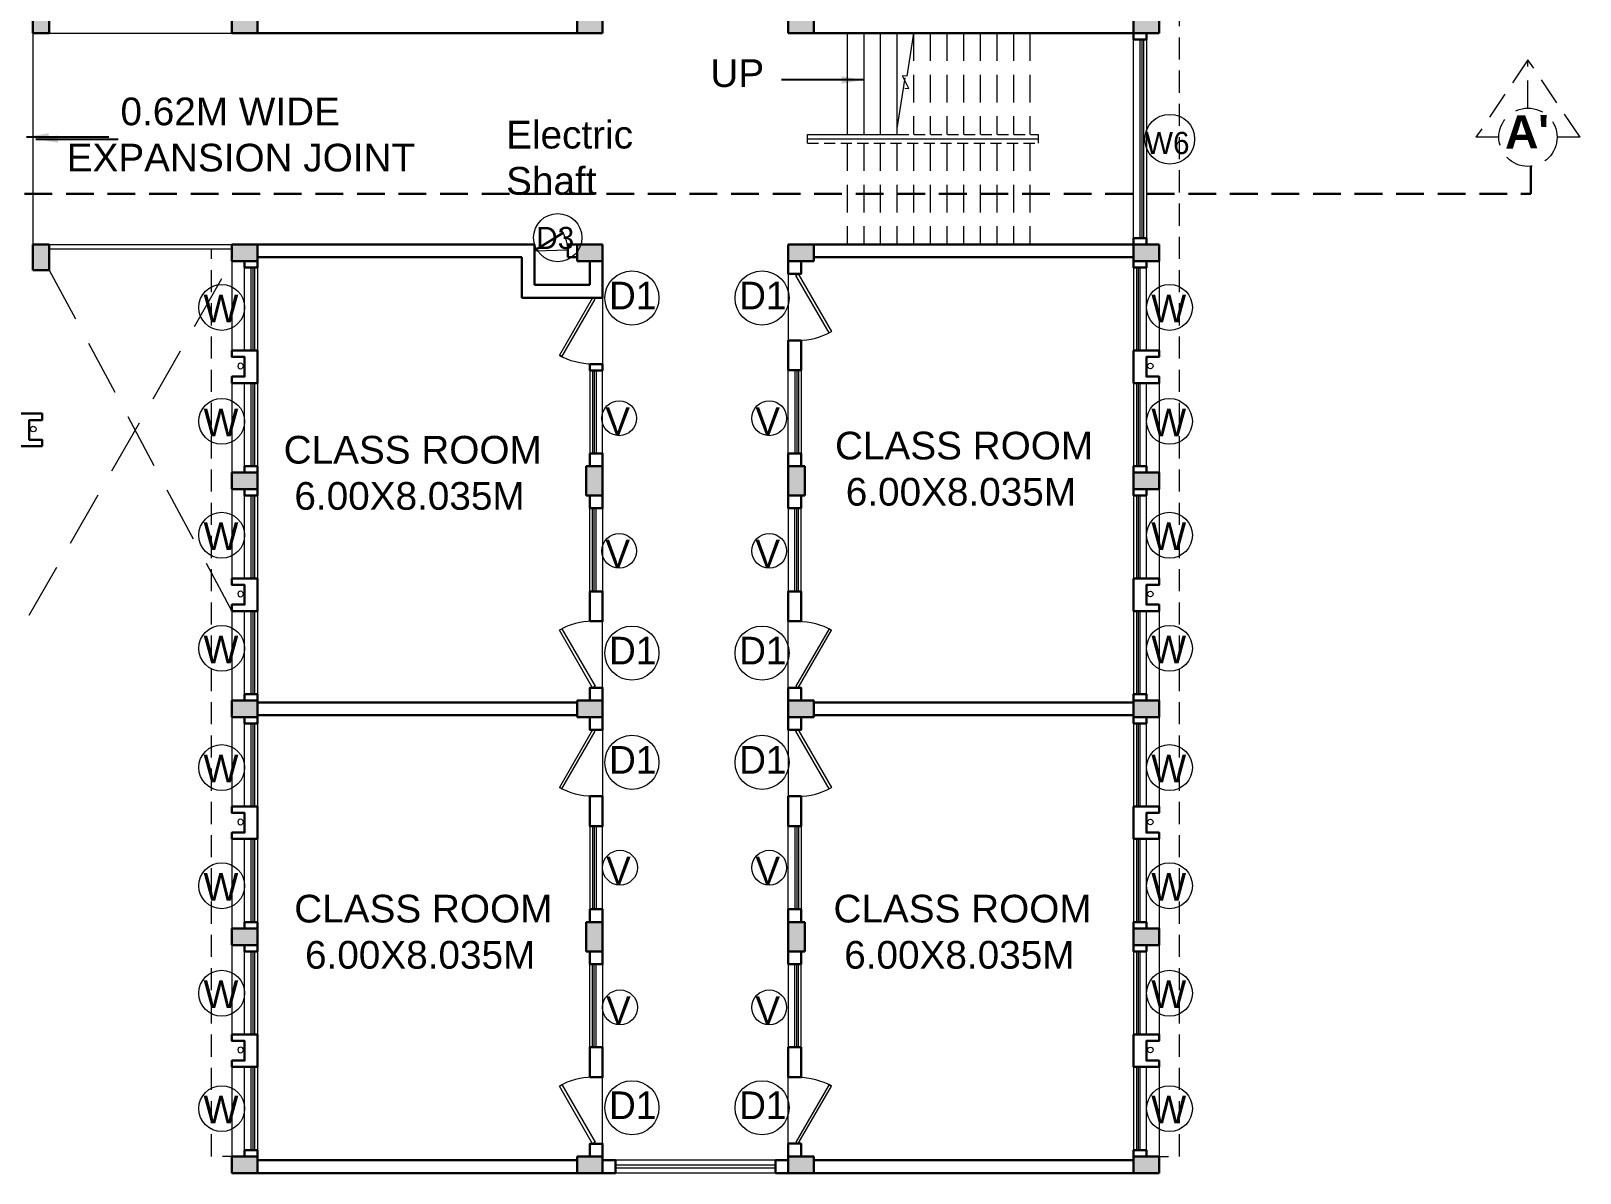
# Model space of a CAD drawing. Header units: millimetres. Extents: x 3614 to 12428, y -844 to 6844.
# Drawn here: x 5744.1 to 5772.05, y -704.4 to -683.78 of the extents above; entities that cross this region are included whole.
import ezdxf

# ---------------------------------------------------------------- set-up
doc = ezdxf.new("R2010")
doc.units = ezdxf.units.MM
doc.header["$LTSCALE"] = 40
doc.header["$MEASUREMENT"] = 0
doc.linetypes.add('DASHED', pattern=[0.75, 0.5, -0.25])
doc.linetypes.add('DASHED2', pattern=[0.375, 0.25, -0.125])
doc.layers.get('0').update_dxf_attribs({"linetype": 'CONTINUOUS', "lineweight": 20})
for name, color, linetype, lineweight in [('CLL LEV.', 15, 'CONTINUOUS', 18), ('Column', 252, 'CONTINUOUS', 30), ('Column Hatch', 253, 'CONTINUOUS', 13), ('Door', 54, 'CONTINUOUS', 18), ('EXPANSION JOINT', 248, 'CONTINUOUS', 20), ('Fixture', 44, 'CONTINUOUS', 15), ('Hidden', 30, 'DASHED', 18), ('Railing', 23, 'CONTINUOUS', 18), ('Section', 72, 'DASHED2', 30), ('Stair', 1, 'CONTINUOUS', 15), ('TEXT', 7, 'CONTINUOUS', 20), ('title', 7, 'CONTINUOUS', 35), ('Ventilator', 6, 'DASHED', 18), ('Wall', 7, 'CONTINUOUS', 30), ('Window', 150, 'CONTINUOUS', 15), ('Window-Wall', 7, 'CONTINUOUS', 18)]:
    doc.layers.add(name, color=color, linetype=linetype, lineweight=lineweight)
doc.styles.add('DIM', font='arial.ttf')
doc.styles.add('L120', font='simplex.shx', dxfattribs={"height": 1})
doc.styles.get("Standard").update_dxf_attribs({"font": 'txt.shx', "height": 0.03937})
doc.styles.add('STYLE9', font='GOTHIC.TTF')
doc.styles.add('Tabrej', font='GOTHIC.TTF')
doc.dimstyles.get("Standard").update_dxf_attribs({"dimtxt": 0.18, "dimasz": 0.18, "dimexe": 0.18, "dimexo": 0.0625, "dimgap": 0.09, "dimtad": 0, "dimtih": 1, "dimtoh": 1, "dimdec": 4, "dimzin": 0, "dimdsep": 46, "dimtxsty": 'Standard', "dimcen": 0.09, "dimadec": 0, "dimazin": 0, "dimtfac": 1, "dimtdec": 4, "dimtofl": 0, "dimtmove": 0, "dimatfit": 3, "dimfxl": 0, "dimtolj": 1, "dimtzin": 0, "dimarcsym": 0})

# ---------------------------------------------------------------- blocks, each defined once
blk = doc.blocks.new('COLUMN 546')
at = {"layer": 'Column Hatch'}
h = blk.add_hatch(color=0, dxfattribs=at)
h.dxf.hatch_style = 1
h.paths.add_polyline_path([(0, 0), (0.3, 0), (0.3, 0.46), (0, 0.46)])
at = {"layer": 'Column'}
for p, q in [((0.3, 0.46), (0, 0.46)), ((0, 0.46), (0, 0)), ((0.3, 0), (0.3, 0.46)), ((0, 0), (0.3, 0))]:
    blk.add_line(p, q, dxfattribs=at)
blk = doc.blocks.new('SHAFT2')
at = {"layer": 'Fixture'}
blk.add_circle((0.302, 0.307), 0.05, dxfattribs=at)
at = {"layer": 'Wall'}
blk.add_lwpolyline([(0, 0.585), (0.46, 0.585), (0.46, 0.47), (0.23, 0.47), (0.23, 0.115), (0.46, 0.115), (0.46, 0), (0, 0), (0, 0.585)], dxfattribs=at)
blk = doc.blocks.new('COLM 530')
at = {"layer": 'Column Hatch'}
h = blk.add_hatch(color=0, dxfattribs=at)
h.dxf.hatch_style = 1
h.paths.add_polyline_path([(5443.518, -633.795), (5443.218, -633.795), (5443.218, -634.325), (5443.518, -634.325)])
at = {"layer": 'Column'}
for p, q in [((5443.518, -633.795), (5443.218, -633.795)), ((5443.218, -633.795), (5443.218, -634.325)), ((5443.518, -634.325), (5443.518, -633.795)), ((5443.218, -634.325), (5443.518, -634.325))]:
    blk.add_line(p, q, dxfattribs=at)
blk = doc.blocks.new('VENT 2')
at = {"layer": 'Ventilator', "linetype": 'Continuous', "ltscale": 0.02}
for p, q in [((0, 0.182), (1.5, 0.182)), ((0, 0.152), (1.5, 0.152))]:
    blk.add_line(p, q, dxfattribs=at)
at = {"layer": 'Window-Wall'}
for p, q in [((0, 0.23), (1.5, 0.23)), ((0, 0), (0, 0.23)), ((0, 0.115), (1.5, 0.115)), ((1.5, 0), (0, 0)), ((1.5, 0.23), (1.5, 0))]:
    blk.add_line(p, q, dxfattribs=at)
blk = doc.blocks.new('*U18')
for p, q in [((0, 0), (0, -6)), ((40, 0), (40, -6))]:
    blk.add_line(p, q)
blk.add_lwpolyline([(0, 0), (34.64, 20), (35.52, 18.48), (0.87, -1.52)], close=True)
blk.add_arc((0, 0), 40, 0, 30)
blk = doc.blocks.new('DOOR1')
at = {"layer": 'Door'}
blk.add_line((0, 0), (1.2, 0), dxfattribs=at)
at = {"layer": 'Door', "xscale": 0.0300000000000013, "yscale": 0.0300000000000013, "zscale": 0.0300000000000013}
blk.add_blockref('*U18', (0, 0.18), dxfattribs=at)
blk = doc.blocks.new('class 1')
at = {"layer": 'Wall'}
for points in [[(0.23, -0.035), (0, -0.035), (0, -0.265), (0.23, -0.265), (0.23, -0.035)], [(0.23, -1.465), (0, -1.465), (0, -2.005), (0.23, -2.005), (0.23, -1.465)], [(0.23, -3.505), (0, -3.505), (0, -3.735), (0.23, -3.735), (0.23, -3.505)]]:
    blk.add_lwpolyline(points, dxfattribs=at)
at = {"layer": 'Wall', "rotation": 270}
for name, p in [('DOOR1', (0, -0.265)), ('VENT 2', (0, -2.005))]:
    blk.add_blockref(name, p, dxfattribs=at)
blk = doc.blocks.new('WINDOW 1')
at = {"layer": 'CLL LEV.'}
for p, q in [((-0.115, -0.23), (-0.115, -0.46)), ((1.615, -0.23), (1.615, -0.46)), ((-0.115, -0.46), (1.615, -0.46))]:
    blk.add_line(p, q, dxfattribs=at)
at = {"layer": 'Window'}
for p, q in [((0, -0.051), (1.5, -0.051)), ((0, -0.081), (1.5, -0.081))]:
    blk.add_line(p, q, dxfattribs=at)
at = {"layer": 'Window-Wall'}
for p, q in [((0, 0), (1.5, 0)), ((0, -0.23), (0, 0)), ((1.5, 0), (1.5, -0.23)), ((0, -0.115), (1.5, -0.115)), ((1.5, -0.23), (0, -0.23))]:
    blk.add_line(p, q, dxfattribs=at)
blk = doc.blocks.new('Door - Left Hung 36 in.')
at = {"layer": 'Door'}
blk.add_line((0.8, -1.3), (35.9, -1.3), dxfattribs=at)
blk.add_lwpolyline([(0.8, -1.3), (0, 0), (31.2, 18), (31.9, 16.7)], close=True, dxfattribs=at)
blk.add_arc((0, 0), 36, 0, 37.3101, dxfattribs=at)
blk = doc.blocks.new('projdc')
at = {"layer": 'Hidden', "ltscale": 0.02}
for p, q in [((5598.332, -339.039), (5598.332, -310.234)), ((5580.862, -339.039), (5580.862, -322.659)), ((5580.862, -322.659), (5581.232, -322.659)), ((5581.462, -339.039), (5580.862, -339.039)), ((5597.732, -339.039), (5598.332, -339.039))]:
    blk.add_line(p, q, dxfattribs=at)
blk = doc.blocks.new('DDDD')
at = {"layer": 'TEXT', "color": 3, "ltscale": 0.2}
blk.add_circle((2085.909, -1030.934), 0.488, dxfattribs=at)
at = {"layer": 'TEXT', "color": 3, "style": 'STYLE9'}
blk.add_text('D1', height=0.5, dxfattribs=at).set_placement((2085.496, -1031.139))
blk = doc.blocks.new('shaft dooerr')
at = {"layer": 'TEXT', "color": 3, "ltscale": 0.2}
blk.add_circle((5444.341, -671.654), 0.435, dxfattribs=at)
at = {"layer": 'TEXT', "color": 3, "style": 'STYLE9'}
blk.add_text('D3', height=0.4, dxfattribs=at).set_placement((5443.954, -671.86))
blk = doc.blocks.new('W')
at = {"layer": 'TEXT', "color": 3}
blk.add_circle((2080.863, -1087.688), 0.414, dxfattribs=at)
at = {"layer": 'TEXT', "color": 3, "style": 'STYLE9'}
blk.add_text('W', height=0.5, dxfattribs=at).set_placement((2080.534, -1087.956))
blk = doc.blocks.new('VVV')
at = {"layer": 'TEXT', "color": 3, "ltscale": 0.2}
blk.add_circle((2082.528, -1073.943), 0.314, dxfattribs=at)
at = {"layer": 'TEXT', "color": 3, "style": 'STYLE9'}
blk.add_text('V', height=0.5, dxfattribs=at).set_placement((2082.277, -1074.243))
blk = doc.blocks.new('GFGRG')
at = {"layer": 'TEXT', "color": 3}
blk.add_circle((5531.941, -685.736), 0.448, dxfattribs=at)
at = {"layer": 'TEXT', "color": 3, "style": 'STYLE9'}
blk.add_text('W6', height=0.4, dxfattribs=at).set_placement((5531.494, -686.004))
blk = doc.blocks.new('BDHVBFH')
at = {"layer": 'Section', "color": 7, "linetype": 'ByBlock', "lineweight": 20, "ltscale": 0.05}
for p, q in [((5432.399, -574.787), (5431.461, -576.186)), ((5432.399, -575.66), (5432.399, -574.787)), ((5433.338, -576.186), (5432.399, -574.787)), ((5431.873, -576.186), (5431.461, -576.186)), ((5433.338, -576.186), (5432.925, -576.186))]:
    blk.add_line(p, q, dxfattribs=at)
blk.add_circle((5432.399, -576.186), 0.526, dxfattribs=at)
blk = doc.blocks.new('SEC AA')
at = {"layer": 'Section', "ltscale": 0.05}
for p, q in [((5509.295, -321.664), (5509.295, -321.164)), ((5428.116, -321.664), (5509.295, -321.664))]:
    blk.add_line(p, q, dxfattribs=at)
at = {"layer": 'Section'}
blk.add_blockref('BDHVBFH', (76.844, 255.545), dxfattribs=at)
at = {"layer": 'Section', "insert": (5508.818, -320.249), "char_height": 0.6, "attachment_point": 1, "rotation": 1.0017, "style": 'Tabrej'}
blk.add_mtext_dynamic_manual_height_columns("{\\fArial|b1|i0|c0|p34;A'}", width=20.54056, gutter_width=5, heights=[0], dxfattribs=at)

msp = doc.modelspace()

# ---------------------------------------------------------------- linework, layer by layer
at = {"layer": 'EXPANSION JOINT', "linetype": 'ByBlock', "ltscale": 0.05}
msp.add_line((5744.1334, -683.8225), (5744.1334, -687.6375), dxfattribs=at)
at = {"layer": 'Railing', "linetype": 'ByBlock', "ltscale": 0.05}
for p, q in [((5744.4334, -683.8225), (5747.7264, -683.8225)), ((5758.1114, -685.6525), (5759.7379, -685.6525)), ((5758.1114, -685.7275), (5758.1114, -685.6525)), ((5758.1114, -685.7275), (5759.7259, -685.7275)), ((5744.4334, -687.6375), (5747.7264, -687.6375)), ((5744.4334, -687.7175), (5747.7264, -687.7175))]:
    msp.add_line(p, q, dxfattribs=at)
at = {"layer": 'Railing', "linetype": 'DASHED2', "ltscale": 0.02}
for p, q in [((5758.1114, -685.7325), (5762.2764, -685.7325)), ((5758.1114, -685.8075), (5758.1114, -685.7325)), ((5758.1114, -685.8075), (5762.2764, -685.8075)), ((5759.7261, -685.7275), (5762.2764, -685.7275)), ((5759.738, -685.6525), (5762.2764, -685.6525)), ((5762.2764, -685.6525), (5762.2764, -685.7275)), ((5762.2764, -685.7325), (5762.2764, -685.8075))]:
    msp.add_line(p, q, dxfattribs=at)
at = {"layer": 'Stair', "ltscale": 0.05}
for p, q in [((5758.8264, -683.8225), (5758.8264, -685.6525)), ((5759.1264, -683.8225), (5759.1264, -685.6525)), ((5759.4264, -683.8225), (5759.4264, -685.6525)), ((5759.7264, -683.8225), (5759.7264, -685.6525))]:
    msp.add_line(p, q, dxfattribs=at)
at = {"layer": 'Stair', "linetype": 'DASHED2', "ltscale": 0.05}
for p, q in [((5760.0264, -683.8225), (5760.0264, -685.6525)), ((5760.3264, -683.8225), (5760.3264, -685.6525)), ((5760.6264, -683.8225), (5760.6264, -685.6525)), ((5760.9264, -683.8225), (5760.9264, -685.6525)), ((5761.2264, -683.8225), (5761.2264, -685.6525)), ((5761.5264, -683.8225), (5761.5264, -685.6525)), ((5761.8264, -683.8225), (5761.8264, -685.6525)), ((5762.1264, -683.8225), (5762.1264, -685.6525)), ((5758.8264, -685.8075), (5758.8264, -687.6375)), ((5759.1264, -685.8075), (5759.1264, -687.6375)), ((5759.4264, -685.8075), (5759.4264, -687.6375)), ((5759.7264, -685.8075), (5759.7264, -687.6375)), ((5760.0264, -685.8075), (5760.0264, -687.6375)), ((5760.3264, -685.8075), (5760.3264, -687.6375)), ((5760.6264, -685.8075), (5760.6264, -687.6375)), ((5760.9264, -685.8075), (5760.9264, -687.6375)), ((5761.2264, -685.8075), (5761.2264, -687.6375)), ((5761.5264, -685.8075), (5761.5264, -687.6375)), ((5761.8264, -685.8075), (5761.8264, -687.6375)), ((5762.1264, -685.8075), (5762.1264, -687.6375))]:
    msp.add_line(p, q, dxfattribs=at)
at = {"layer": 'TEXT', "ltscale": 0.05}
for p, q in [((5760.0264, -683.8225), (5759.9041, -684.5989)), ((5759.8703, -684.6297), (5759.7264, -685.5435)), ((5759.9041, -684.5989), (5759.824, -684.5933)), ((5759.9407, -684.8181), (5759.824, -684.5933)), ((5759.8703, -684.8137), (5759.9407, -684.8181))]:
    msp.add_line(p, q, dxfattribs=at)
at = {"layer": 'title', "ltscale": 0.05}
msp.add_line((5759.9095, -684.5649), (5759.9095, -684.5649), dxfattribs=at)
at = {"layer": 'Wall'}
for p, q in [((5753.9564, -683.8225), (5748.1864, -683.8225)), ((5758.2264, -683.8225), (5763.9964, -683.8225)), ((5752.9103, -687.6375), (5748.1864, -687.6375)), ((5752.8414, -687.6375), (5753.1864, -687.6375)), ((5753.1864, -688.3675), (5753.1864, -687.6375)), ((5753.7864, -687.6375), (5753.7863, -687.8674)), ((5753.7864, -687.6375), (5753.9564, -687.6375)), ((5758.2264, -687.6375), (5763.9964, -687.6375)), ((5752.9564, -687.8675), (5748.1864, -687.8675)), ((5752.9564, -688.5975), (5752.9564, -687.8675)), ((5753.7863, -687.8674), (5753.9564, -687.8675)), ((5754.1864, -687.9375), (5754.1864, -688.3675)), ((5754.4164, -688.5975), (5754.4164, -687.9375)), ((5758.2264, -687.8675), (5763.9964, -687.8675)), ((5752.9564, -688.5975), (5754.1864, -688.5975)), ((5753.1864, -688.3675), (5754.1864, -688.3675)), ((5754.1864, -688.5975), (5754.4164, -688.5975)), ((5753.9564, -695.9025), (5748.1864, -695.9025)), ((5758.2264, -695.9025), (5763.9964, -695.9025)), ((5753.9564, -696.1325), (5748.1864, -696.1325)), ((5758.2264, -696.1325), (5763.9964, -696.1325)), ((5753.9564, -704.1675), (5748.1864, -704.1675)), ((5758.2264, -704.1675), (5763.9964, -704.1675)), ((5753.9564, -704.3975), (5748.1864, -704.3975)), ((5758.2264, -704.3975), (5763.9964, -704.3975))]:
    msp.add_line(p, q, dxfattribs=at)
for points in [[(5764.2264, -683.9375), (5764.2264, -683.8225), (5763.9964, -683.8225), (5763.9964, -683.9375), (5764.2264, -683.9375)], [(5763.9964, -687.6375), (5763.9964, -687.5225), (5764.2264, -687.5225), (5764.2264, -687.6375), (5763.9964, -687.6375)], [(5747.9564, -687.9375), (5747.9564, -688.0525), (5748.1864, -688.0525), (5748.1864, -687.9375), (5747.9564, -687.9375)], [(5747.9564, -688.0525), (5747.9564, -687.9375), (5748.1864, -687.9375), (5748.1864, -688.0525), (5747.9564, -688.0525)], [(5764.2264, -687.9375), (5764.2264, -688.0525), (5763.9964, -688.0525), (5763.9964, -687.9375), (5764.2264, -687.9375)], [(5764.2264, -688.0525), (5764.2264, -687.9375), (5763.9964, -687.9375), (5763.9964, -688.0525), (5764.2264, -688.0525)], [(5754.1864, -689.7975), (5754.4164, -689.7975), (5754.4164, -689.9083), (5754.1864, -689.9083), (5754.1864, -689.7975)], [(5754.1864, -691.4083), (5754.4164, -691.4083), (5754.4164, -691.6383), (5754.1864, -691.6383), (5754.1864, -691.4083)], [(5747.9564, -691.7525), (5747.9564, -691.6375), (5748.1864, -691.6375), (5748.1864, -691.7525), (5747.9564, -691.7525)], [(5764.2264, -691.7525), (5764.2264, -691.6375), (5763.9964, -691.6375), (5763.9964, -691.7525), (5764.2264, -691.7525)], [(5747.9564, -692.0525), (5747.9564, -692.1675), (5748.1864, -692.1675), (5748.1864, -692.0525), (5747.9564, -692.0525)], [(5747.9564, -692.1675), (5747.9564, -692.0525), (5748.1864, -692.0525), (5748.1864, -692.1675), (5747.9564, -692.1675)], [(5764.2264, -692.0525), (5764.2264, -692.1675), (5763.9964, -692.1675), (5763.9964, -692.0525), (5764.2264, -692.0525)], [(5764.2264, -692.1675), (5764.2264, -692.0525), (5763.9964, -692.0525), (5763.9964, -692.1675), (5764.2264, -692.1675)], [(5747.9564, -695.8675), (5747.9564, -695.7525), (5748.1864, -695.7525), (5748.1864, -695.8675), (5747.9564, -695.8675)], [(5764.2264, -695.8675), (5764.2264, -695.7525), (5763.9964, -695.7525), (5763.9964, -695.8675), (5764.2264, -695.8675)], [(5747.9564, -696.1675), (5747.9564, -696.2825), (5748.1864, -696.2825), (5748.1864, -696.1675), (5747.9564, -696.1675)], [(5747.9564, -696.2825), (5747.9564, -696.1675), (5748.1864, -696.1675), (5748.1864, -696.2825), (5747.9564, -696.2825)], [(5764.2264, -696.1675), (5764.2264, -696.2825), (5763.9964, -696.2825), (5763.9964, -696.1675), (5764.2264, -696.1675)], [(5764.2264, -696.2825), (5764.2264, -696.1675), (5763.9964, -696.1675), (5763.9964, -696.2825), (5764.2264, -696.2825)], [(5747.9564, -699.9825), (5747.9564, -699.8675), (5748.1864, -699.8675), (5748.1864, -699.9825), (5747.9564, -699.9825)], [(5764.2264, -699.9825), (5764.2264, -699.8675), (5763.9964, -699.8675), (5763.9964, -699.9825), (5764.2264, -699.9825)], [(5747.9564, -700.2825), (5747.9564, -700.3975), (5748.1864, -700.3975), (5748.1864, -700.2825), (5747.9564, -700.2825)], [(5747.9564, -700.3975), (5747.9564, -700.2825), (5748.1864, -700.2825), (5748.1864, -700.3975), (5747.9564, -700.3975)], [(5764.2264, -700.2825), (5764.2264, -700.3975), (5763.9964, -700.3975), (5763.9964, -700.2825), (5764.2264, -700.2825)], [(5764.2264, -700.3975), (5764.2264, -700.2825), (5763.9964, -700.2825), (5763.9964, -700.3975), (5764.2264, -700.3975)], [(5747.9564, -704.0975), (5747.9564, -703.9825), (5748.1864, -703.9825), (5748.1864, -704.0975), (5747.9564, -704.0975)], [(5764.2264, -704.0975), (5764.2264, -703.9825), (5763.9964, -703.9825), (5763.9964, -704.0975), (5764.2264, -704.0975)], [(5754.4164, -704.3975), (5754.4164, -704.1675), (5754.6464, -704.1675), (5754.6464, -704.3975), (5754.4164, -704.3975)], [(5757.5364, -704.3975), (5757.5364, -704.1675), (5757.7664, -704.1675), (5757.7664, -704.3975), (5757.5364, -704.3975)]]:
    msp.add_lwpolyline(points, dxfattribs=at)
at = {"layer": 'Window'}
for p, q in [((5764.1454, -683.9375), (5764.1454, -687.5225)), ((5764.1754, -683.9375), (5764.1754, -687.5225))]:
    msp.add_line(p, q, dxfattribs=at)
at = {"layer": 'Window', "linetype": 'ByBlock', "ltscale": 0.05}
for p, q in [((5757.5364, -704.2575), (5754.6464, -704.2575)), ((5757.5364, -704.3075), (5754.6464, -704.3075))]:
    msp.add_line(p, q, dxfattribs=at)
at = {"layer": 'Window-Wall'}
for p, q in [((5764.2264, -683.9375), (5763.9964, -683.9375)), ((5763.9964, -687.5225), (5763.9964, -683.9375)), ((5764.1114, -683.9375), (5764.1114, -687.5225)), ((5764.2264, -683.9375), (5764.2264, -687.5225)), ((5764.2264, -687.5225), (5763.9964, -687.5225))]:
    msp.add_line(p, q, dxfattribs=at)
at = {"layer": 'Window-Wall', "linetype": 'DASHED', "ltscale": 0.05}
for p, q in [((5744.0714, -694.3275), (5747.7264, -687.9375)), ((5744.4334, -688.0975), (5747.7264, -694.2525))]:
    msp.add_line(p, q, dxfattribs=at)
at = {"layer": 'Window-Wall', "linetype": 'ByBlock', "ltscale": 0.05}
for p, q in [((5757.5364, -704.1675), (5754.6464, -704.1675)), ((5757.5364, -704.3975), (5754.6464, -704.3975))]:
    msp.add_line(p, q, dxfattribs=at)

# ---------------------------------------------------------------- block references
at = {"color": 7, "extrusion": (0, 0, -1), "zscale": -1}
msp.add_blockref('COLUMN 546', (-5744.4334, -683.8225), dxfattribs=at)
at = {"color": 7, "extrusion": (0, 0, -1), "xscale": -1, "zscale": -1, "rotation": 270}
for p in [(-5748.1864, -683.8225), (-5754.4164, -683.8225), (-5748.1864, -687.9375), (-5754.4164, -687.9375), (-5748.1864, -692.0525), (-5748.1864, -696.1675), (-5754.4164, -696.1675), (-5748.1864, -700.2825), (-5748.1864, -704.3975), (-5754.4164, -704.3975)]:
    msp.add_blockref('COLUMN 546', p, dxfattribs=at)
at = {"color": 7, "extrusion": (0, 0, -1), "zscale": -1}
for p, rotation in [((-5757.7664, -683.8225), 90.00000000000001), ((-5763.9964, -683.8225), 90.00000000000001), ((-5744.1334, -687.6375), 180), ((-5757.7664, -687.9375), 90.00000000000001), ((-5763.9964, -687.9375), 90.00000000000001), ((-5763.9964, -692.0525), 90.00000000000001), ((-5757.7664, -696.1675), 90.00000000000001), ((-5763.9964, -696.1675), 90.00000000000001), ((-5763.9964, -700.2825), 90.00000000000001), ((-5757.7664, -704.3975), 90.00000000000001), ((-5763.9964, -704.3975), 90.00000000000001)]:
    msp.add_blockref('COLUMN 546', p, dxfattribs=dict(at, rotation=rotation))
at = {"linetype": 'ByBlock'}
for p in [(5757.7664, -687.9025), (5757.7664, -696.1325)]:
    msp.add_blockref('class 1', p, dxfattribs=at)
at = {"linetype": 'ByBlock', "xscale": -1}
for name, p in [('SHAFT2', (5748.1864, -690.1375)), ('SHAFT2', (5748.1864, -694.2525)), ('class 1', (5754.4164, -696.1325)), ('SHAFT2', (5748.1864, -698.3675)), ('SHAFT2', (5748.1864, -702.4825))]:
    msp.add_blockref(name, p, dxfattribs=at)
at = {"linetype": 'ByBlock', "extrusion": (0, 0, -1), "xscale": -1, "zscale": -1}
for p in [(-5763.9964, -690.1375), (-5743.8414, -691.275), (-5763.9964, -694.2525), (-5763.9964, -698.3675), (-5763.9964, -702.4825)]:
    msp.add_blockref('SHAFT2', p, dxfattribs=at)
at = {"xscale": -1}
for p in [(11197.6342, -57.8434), (11201.2842, -57.8434), (11197.6342, -66.0726), (11201.2842, -66.0726)]:
    msp.add_blockref('COLM 530', p, dxfattribs=at)
at = {"linetype": 'ByBlock', "rotation": 180}
for p in [(5754.4164, -695.9025), (5754.4164, -704.1325)]:
    msp.add_blockref('class 1', p, dxfattribs=at)
at = {"linetype": 'ByBlock', "xscale": -1, "rotation": 180}
for p in [(5757.7664, -695.9025), (5757.7664, -704.1317)]:
    msp.add_blockref('class 1', p, dxfattribs=at)
at = {"layer": 'CLL LEV.', "extrusion": (0, 0, -1), "xscale": -1, "zscale": -1, "rotation": 90}
for p in [(-5748.1864, -688.0525), (-5748.1864, -690.1375), (-5748.1864, -692.1675), (-5748.1864, -694.2525), (-5748.1864, -696.2825), (-5748.1864, -698.3675), (-5748.1864, -700.3975), (-5748.1864, -702.4825)]:
    msp.add_blockref('WINDOW 1', p, dxfattribs=at)
at = {"layer": 'CLL LEV.', "xscale": -1, "rotation": 90}
for p in [(5763.9964, -688.0525), (5763.9964, -690.1375), (5763.9964, -692.1675), (5763.9964, -694.2525), (5763.9964, -696.2825), (5763.9964, -698.3675), (5763.9964, -700.3975), (5763.9964, -702.4825)]:
    msp.add_blockref('WINDOW 1', p, dxfattribs=at)
at = {"layer": 'Door', "extrusion": (0, 0, -1), "xscale": -0.0166737001802426, "yscale": 0.0166737001802426, "zscale": -0.0166737001802426, "rotation": 358.3280413571772}
msp.add_blockref('Door - Left Hung 36 in.', (-5753.1864, -687.7312), dxfattribs=at)
at = {"layer": 'Hidden'}
msp.add_blockref('projdc', (166.4946, -365.0584), dxfattribs=at)
at = {"layer": 'Section'}
msp.add_blockref('SEC AA', (261.8686, -365.0605), dxfattribs=at)
at = {"layer": 'TEXT'}
for name, p in [('GFGRG', (232.7086, 0)), ('shaft dooerr', (309.2652, -15.8587)), ('W', (3666.6804, 398.9155)), ('DDDD', (3669.0356, 342.3308)), ('DDDD', (3671.3837, 342.3308)), ('W', (3683.7807, 398.9155)), ('W', (3666.6804, 396.8588)), ('VVV', (3672.1875, 383.1691)), ('VVV', (3674.8943, 383.1691)), ('W', (3683.7807, 396.8588)), ('W', (3666.6804, 394.8033)), ('W', (3683.7807, 394.8033)), ('VVV', (3672.1875, 380.7756)), ('VVV', (3674.8943, 380.7756)), ('W', (3666.6804, 392.761)), ('DDDD', (3669.0356, 335.9214)), ('DDDD', (3671.3837, 335.9214)), ('W', (3683.7807, 392.761)), ('W', (3666.6804, 390.6091)), ('DDDD', (3669.0356, 333.9493)), ('DDDD', (3671.3837, 333.9493)), ('W', (3683.7807, 390.6091)), ('VVV', (3672.202, 375.057)), ('VVV', (3674.8943, 375.057)), ('W', (3666.6804, 388.4764)), ('W', (3683.7807, 388.4764)), ('W', (3666.6804, 386.5364)), ('W', (3683.7807, 386.5364)), ('VVV', (3672.202, 372.5359)), ('VVV', (3674.8943, 372.5359)), ('W', (3666.6804, 384.4532)), ('DDDD', (3669.0356, 327.7146)), ('DDDD', (3671.3837, 327.7146)), ('W', (3683.7807, 384.4532))]:
    msp.add_blockref(name, p, dxfattribs=at)
at = {"layer": 'Wall', "xscale": -1, "rotation": 90}
for name, p in [('DOOR1', (5754.4164, -688.5975)), ('VENT 2', (5754.4164, -689.9083))]:
    msp.add_blockref(name, p, dxfattribs=at)

# ---------------------------------------------------------------- texts
at = {"layer": 'TEXT', "char_height": 0.5, "attachment_point": 1, "style": 'DIM'}
for s, width, insert in [('{\\fArial|b0|i0|c0|p34;UP}', 1.50962, (5756.3609, -684.2934)), ('{\\fArial|b0|i0|c0|p34;     0.62M WIDE \\PEXPANSION JOINT}', 19.989683, (5744.7469, -684.9848)), ('{\\fArial|b0|i0|c0|p34;Electric \\PShaft}', 19.989683, (5752.6749, -685.4042)), ('{\\fArial|b0|i0|c0|p34;CLASS ROOM\\P 6.00X8.035M}', 19.989683, (5748.661, -691.0916)), ('{\\fArial|b0|i0|c0|p34;CLASS ROOM\\P 6.00X8.035M}', 19.989683, (5758.609, -691.0166)), ('{\\fArial|b0|i0|c0|p34;CLASS ROOM\\P 6.00X8.035M}', 19.989683, (5748.8526, -699.3749)), ('{\\fArial|b0|i0|c0|p34;CLASS ROOM\\P 6.00X8.035M}', 19.989683, (5758.581, -699.3749))]:
    msp.add_mtext_dynamic_manual_height_columns(s, width=width, gutter_width=5, heights=[0], dxfattribs=dict(at, insert=insert))

# ---------------------------------------------------------------- leaders
at = {"layer": 'TEXT'}
for points in [[(5759.1291, -684.6675), (5757.6447, -684.6675)], [(5744.0202, -685.6941), (5745.5046, -685.6941)], [(5744.1908, -685.7335), (5745.6752, -685.7335)]]:
    msp.add_leader(points, dimstyle='Standard', override={"dimscale": 40, "dimasz": 0.01, "dimgap": 0.09, "dimtad": 0, "dimpost": "'", "dimtxsty": 'L120', "dimarcsym": 1}, dxfattribs=at)

doc.saveas('drawing.dxf')
